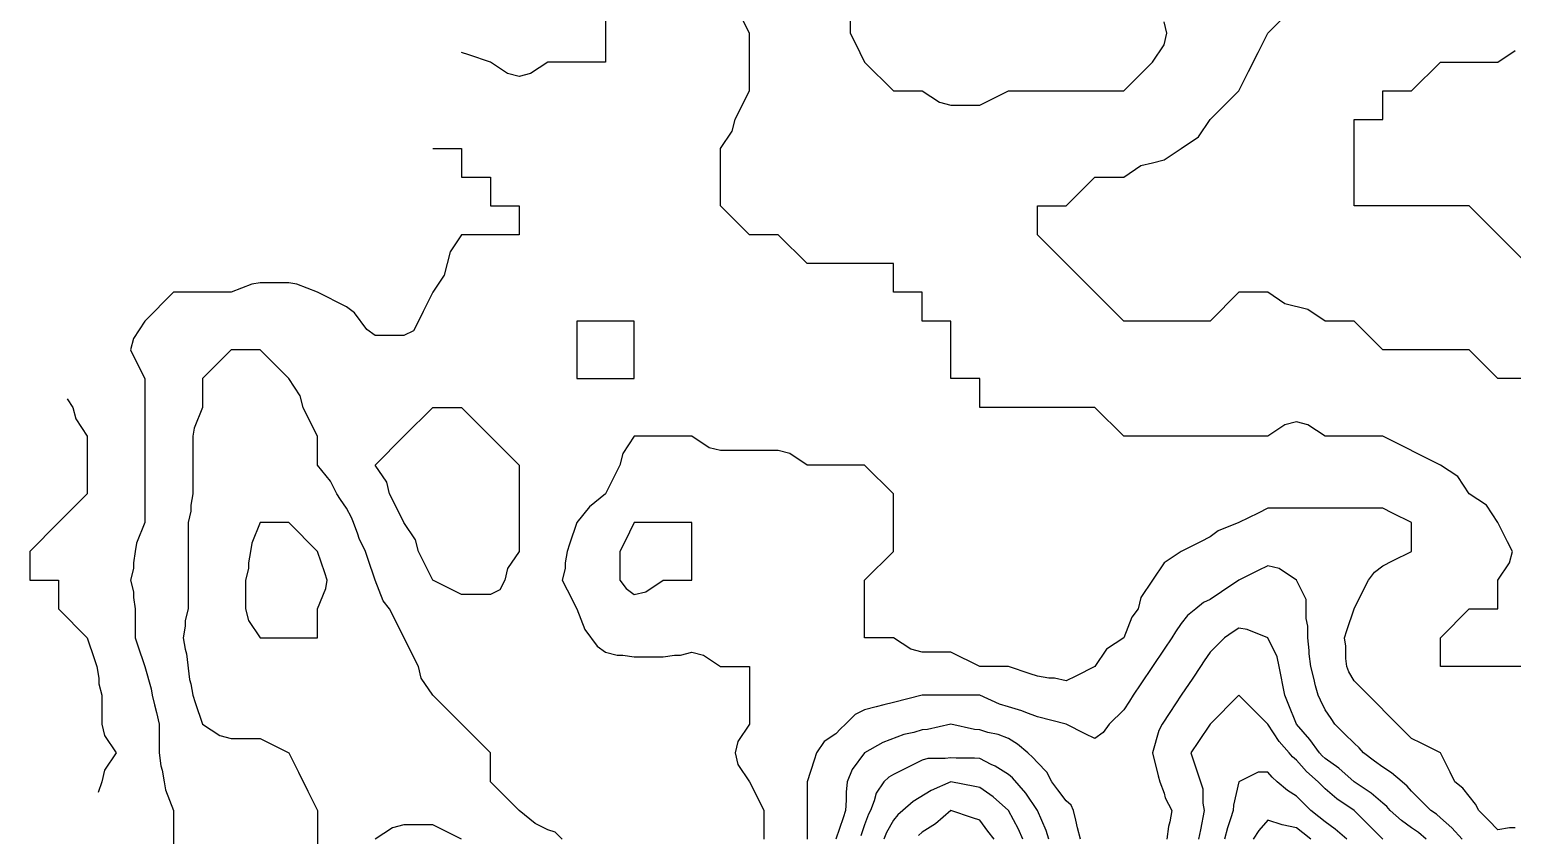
# Model space of a CAD drawing. Header units: inches. Extents: x 794995 to 811195, y 2485918 to 2508058.
# Drawn here: x 800635 to 802180, y 2501942 to 2502782 of the extents above; entities that cross this region are included whole.
import ezdxf

# ---------------------------------------------------------------- set-up
doc = ezdxf.new("R2010")
doc.units = ezdxf.units.IN
doc.header["$MEASUREMENT"] = 0
doc.layers.add('contour', color=7, linetype='Continuous')

msp = doc.modelspace()

# ---------------------------------------------------------------- linework, layer by layer
at = {"layer": 'contour'}
for points in [[(801490.2, 2502838.4), (801490.2, 2502778.4), (801495.2, 2502768.4), (801505.2, 2502748.4), (801535.2, 2502718.4), (801565.2, 2502718.4), (801583.2, 2502706.4), (801595.2, 2502703.4), (801625.2, 2502703.4), (801655.2, 2502718.4), (801775.2, 2502718.4), (801805.2, 2502748.4), (801817.2, 2502766.4), (801820.2, 2502778.4), (801817.2, 2502790.4)], [(801235.2, 2502808.4), (801235.2, 2502748.4), (801205.2, 2502748.4), (801175.2, 2502748.4), (801157.2, 2502736.4), (801145.2, 2502733.4), (801133.2, 2502736.4), (801115.2, 2502748.4), (801092.7, 2502755.9), (801085.2, 2502758.4)], [(802195.2, 2502418.4), (802165.2, 2502418.4), (802135.2, 2502448.4), (802045.2, 2502448.4), (802015.2, 2502478.4), (801985.2, 2502478.4), (801967.2, 2502490.4), (801943.2, 2502496.4), (801925.2, 2502508.4), (801895.2, 2502508.4), (801865.2, 2502478.4), (801775.2, 2502478.4), (801685.2, 2502568.4), (801685.2, 2502598.4), (801715.2, 2502598.4), (801745.2, 2502628.4), (801775.2, 2502628.4), (801793.2, 2502640.4), (801805.2, 2502643.4), (801817.2, 2502646.4), (801835.2, 2502658.4), (801853.2, 2502670.4), (801865.2, 2502688.4), (801895.2, 2502718.4), (801905.2, 2502738.4), (801915.2, 2502758.4), (801925.2, 2502778.4), (801955.2, 2502808.4)], [(802195.2, 2502118.4), (802105.2, 2502118.4), (802105.2, 2502148.4), (802135.2, 2502178.4), (802165.2, 2502178.4), (802165.2, 2502208.4), (802177.2, 2502226.4), (802180.2, 2502238.4), (802175.2, 2502248.4), (802165.2, 2502268.4), (802153.2, 2502286.4), (802135.2, 2502298.4), (802123.2, 2502316.4), (802105.2, 2502328.4), (802085.2, 2502338.4), (802065.2, 2502348.4), (802045.2, 2502358.4), (801985.2, 2502358.4), (801967.2, 2502370.4), (801955.2, 2502373.4), (801943.2, 2502370.4), (801925.2, 2502358.4), (801775.2, 2502358.4), (801745.2, 2502388.4), (801625.2, 2502388.4), (801625.2, 2502418.4), (801595.2, 2502418.4), (801595.2, 2502478.4), (801565.2, 2502478.4), (801565.2, 2502508.4), (801535.2, 2502508.4), (801535.2, 2502538.4), (801445.2, 2502538.4), (801415.2, 2502568.4), (801385.2, 2502568.4), (801355.2, 2502598.4), (801355.2, 2502658.4), (801367.2, 2502676.4), (801370.2, 2502688.4), (801375.2, 2502698.4), (801385.2, 2502718.4), (801385.2, 2502778.4), (801375.2, 2502798.4)], [(802195.2, 2502538.4), (802135.2, 2502598.4), (802015.2, 2502598.4), (802015.2, 2502688.4), (802045.2, 2502688.4), (802045.2, 2502718.4), (802075.2, 2502718.4), (802105.2, 2502748.4), (802165.2, 2502748.4), (802183.2, 2502760.4)], [(801055.2, 2502658.4), (801085.2, 2502658.4), (801085.2, 2502628.4), (801115.2, 2502628.4), (801115.2, 2502598.4), (801145.2, 2502598.4), (801145.2, 2502568.4), (801085.2, 2502568.4), (801073.2, 2502550.4), (801070.2, 2502538.4), (801067.2, 2502526.4), (801055.2, 2502508.4), (801045.2, 2502488.4), (801040.2, 2502478.4), (801035.2, 2502468.4), (801025.2, 2502463.4), (800995.2, 2502463.4), (800986.6, 2502469.8), (800973.7, 2502486.9), (800965.2, 2502493.4), (800935.2, 2502508.4), (800913.7, 2502516.9), (800905.2, 2502518.4), (800875.2, 2502518.4), (800866.6, 2502516.9), (800845.2, 2502508.4), (800785.2, 2502508.4), (800755.2, 2502478.4), (800743.2, 2502460.4), (800740.2, 2502448.4), (800745.2, 2502438.4), (800755.2, 2502418.4), (800755.2, 2502268.4), (800746.6, 2502246.9), (800745.2, 2502238.4), (800743.2, 2502226.4), (800743.2, 2502220.4), (800740.2, 2502208.4), (800743.2, 2502196.4), (800743.2, 2502190.4), (800745.2, 2502178.4), (800745.2, 2502148.4), (800747.7, 2502140.9), (800755.2, 2502118.4), (800761.8, 2502095), (800762.7, 2502088.4), (800765.2, 2502078.4), (800767.2, 2502070.4), (800770.2, 2502058.4), (800770.2, 2502028.4), (800771.8, 2502015), (800773.2, 2502010.4), (800775.2, 2501998.4), (800776.6, 2501989.8), (800785.2, 2501968.4), (800785.2, 2501908.4)], [(801190.2, 2501938.4), (801182.7, 2501945.9), (801175.2, 2501948.4), (801161.8, 2501955), (801145.2, 2501968.4), (801115.2, 2501998.4), (801115.2, 2502028.4), (801055.2, 2502088.4), (801043.2, 2502106.4), (801040.2, 2502118.4), (801035.2, 2502128.4), (801015.2, 2502168.4), (801010.2, 2502178.4), (801003.7, 2502186.9), (800995.2, 2502208.4), (800987.7, 2502230.9), (800985.2, 2502238.4), (800978.5, 2502251.7), (800977.2, 2502256.4), (800972.7, 2502268.4), (800970.6, 2502273.8), (800965.2, 2502283.4), (800959.2, 2502292.4), (800955.2, 2502298.4), (800948.5, 2502311.7), (800935.2, 2502328.4), (800935.2, 2502358.4), (800925.2, 2502378.4), (800920.2, 2502388.4), (800917.2, 2502400.4), (800905.2, 2502418.4), (800875.2, 2502448.4), (800845.2, 2502448.4), (800815.2, 2502418.4), (800815.2, 2502388.4), (800806.6, 2502366.9), (800805.2, 2502358.4), (800805.2, 2502298.4), (800803.2, 2502286.4), (800803.2, 2502280.4), (800800.2, 2502268.4), (800800.2, 2502178.4), (800797.2, 2502166.4), (800797.2, 2502160.4), (800795.2, 2502148.4), (800797.2, 2502136.4), (800798.5, 2502131.7), (800801.8, 2502105), (800803.2, 2502100.4), (800805.2, 2502088.4), (800807.7, 2502080.9), (800815.2, 2502058.4), (800833.2, 2502046.4), (800845.2, 2502043.4), (800875.2, 2502043.4), (800905.2, 2502028.4), (800915.2, 2502008.4), (800925.2, 2501988.4), (800935.2, 2501968.4), (800935.2, 2501878.4)], [(800674.2, 2502397.4), (800680.2, 2502388.4), (800683.2, 2502376.4), (800695.2, 2502358.4), (800695.2, 2502298.4), (800665.2, 2502268.4), (800635.2, 2502238.4), (800635.2, 2502208.4), (800665.2, 2502208.4), (800665.2, 2502178.4), (800695.2, 2502148.4), (800702.7, 2502125.9), (800705.2, 2502118.4), (800707.2, 2502106.4), (800707.2, 2502100.4), (800710.2, 2502088.4), (800710.2, 2502058.4), (800713.2, 2502046.4), (800725.2, 2502028.4), (800713.2, 2502010.4), (800710.2, 2501998.4), (800706.4, 2501987.1)], [(802183.2, 2501950.4), (802177.2, 2501950.4), (802165.2, 2501948.4), (802155.2, 2501958.4), (802145.2, 2501968.4), (802141.8, 2501975), (802128.5, 2501991.7), (802120.2, 2501998.4), (802115.2, 2502008.4), (802105.2, 2502028.4), (802085.2, 2502038.4), (802075.2, 2502043.4), (802015.2, 2502103.4), (802009.7, 2502112.9), (802007.7, 2502118.4), (802006.6, 2502126.9), (802006.6, 2502139.8), (802005.2, 2502148.4), (802007.7, 2502155.9), (802015.2, 2502178.4), (802025.2, 2502198.4), (802030.2, 2502208.4), (802036.6, 2502216.9), (802045.2, 2502223.4), (802055.2, 2502228.4), (802075.2, 2502238.4), (802075.2, 2502268.4), (802055.2, 2502278.4), (802045.2, 2502283.4), (801925.2, 2502283.4), (801915.2, 2502278.4), (801895.2, 2502268.4), (801873.7, 2502259.8), (801865.2, 2502253.4), (801855.2, 2502248.4), (801835.2, 2502238.4), (801817.2, 2502226.4), (801805.2, 2502208.4), (801793.2, 2502190.4), (801790.2, 2502178.4), (801783.7, 2502169.8), (801775.2, 2502148.4), (801757.2, 2502136.4), (801745.2, 2502118.4), (801725.2, 2502108.4), (801715.2, 2502103.4), (801703.2, 2502106.4), (801697.2, 2502106.4), (801685.2, 2502108.4), (801677.7, 2502110.9), (801655.2, 2502118.4), (801625.2, 2502118.4), (801595.2, 2502133.4), (801565.2, 2502133.4), (801553.2, 2502136.4), (801535.2, 2502148.4), (801505.2, 2502148.4), (801505.2, 2502208.4), (801535.2, 2502238.4), (801535.2, 2502298.4), (801505.2, 2502328.4), (801445.2, 2502328.4), (801427.2, 2502340.4), (801415.2, 2502343.4), (801355.2, 2502343.4), (801343.2, 2502346.4), (801325.2, 2502358.4), (801265.2, 2502358.4), (801253.2, 2502340.4), (801250.2, 2502328.4), (801245.2, 2502318.4), (801235.2, 2502298.4), (801218.5, 2502285), (801205.2, 2502268.4), (801197.7, 2502245.9), (801195.2, 2502238.4), (801193.2, 2502226.4), (801193.2, 2502220.4), (801190.2, 2502208.4), (801195.2, 2502198.4), (801205.2, 2502178.4), (801213.7, 2502156.9), (801226.6, 2502139.8), (801235.2, 2502133.4), (801247.2, 2502130.4), (801253.2, 2502130.4), (801265.2, 2502128.4), (801295.2, 2502128.4), (801307.2, 2502130.4), (801313.2, 2502130.4), (801325.2, 2502133.4), (801337.2, 2502130.4), (801355.2, 2502118.4), (801385.2, 2502118.4), (801385.2, 2502058.4), (801373.2, 2502040.4), (801370.2, 2502028.4), (801373.2, 2502016.4), (801385.2, 2501998.4), (801395.2, 2501978.4), (801400.2, 2501968.4), (801400.2, 2501938.4)], [(802127.7, 2501938.4), (802117.2, 2501950.4), (802105.2, 2501960.9), (802101.2, 2501964.4), (802095.2, 2501968.4), (802085.2, 2501978.4), (802075.2, 2501988.4), (802070.5, 2501993.7), (802065.2, 2501998.4), (802054.4, 2502007.6), (802045.2, 2502013.4), (802036.6, 2502019.8), (802025.2, 2502028.4), (802020.6, 2502033.8), (802015.2, 2502038.4), (802005.2, 2502048.4), (801995.2, 2502058.4), (801991.2, 2502064.4), (801985.2, 2502073.4), (801980.2, 2502083.4), (801977.7, 2502088.4), (801975.2, 2502098.4), (801973.2, 2502106.4), (801970.2, 2502118.4), (801968.5, 2502131.7), (801968.5, 2502135), (801967.2, 2502148.4), (801967.2, 2502160.4), (801965.2, 2502168.4), (801965.2, 2502188.4), (801955.2, 2502208.4), (801937.2, 2502220.4), (801925.2, 2502223.4), (801915.2, 2502218.4), (801895.2, 2502208.4), (801877.2, 2502196.4), (801865.2, 2502188.4), (801858.5, 2502185), (801850.2, 2502178.4), (801841.8, 2502171.7), (801835.2, 2502163.4), (801829.2, 2502154.4), (801825.2, 2502148.4), (801817.2, 2502136.4), (801805.2, 2502118.4), (801793.2, 2502100.4), (801785.2, 2502088.4), (801781.2, 2502082.4), (801775.2, 2502073.4), (801760.2, 2502058.4), (801753.7, 2502049.8), (801745.2, 2502043.4), (801735.2, 2502048.4), (801715.2, 2502058.4), (801685.2, 2502065.9), (801673.2, 2502070.4), (801669, 2502072.2), (801655.2, 2502076.4), (801645.9, 2502079.1), (801625.2, 2502088.4), (801565.2, 2502088.4), (801535.2, 2502080.9), (801525.2, 2502078.4), (801517.2, 2502076.4), (801505.2, 2502073.4), (801495.2, 2502068.4), (801485.2, 2502058.4), (801480.2, 2502053.4), (801475.2, 2502048.4), (801463.2, 2502040.4), (801455.2, 2502028.4), (801452.7, 2502020.9), (801445.2, 2501998.4), (801445.2, 2501938.4)], [(802090.2, 2501938.4), (802082.2, 2501945.4), (802075.2, 2501950.4), (802064.6, 2501957.8), (802052.7, 2501968.4), (802049.2, 2501972.4), (802045.2, 2501975.9), (802033.2, 2501986.4), (802015.2, 2501998.4), (801999.3, 2502012.5), (801985.2, 2502022.4), (801982, 2502025.2), (801979.2, 2502028.4), (801969.3, 2502042.5), (801955.2, 2502058.4), (801946.6, 2502079.8), (801943.2, 2502088.4), (801937.2, 2502118.4), (801935.2, 2502128.4), (801925.2, 2502148.4), (801903.7, 2502156.9), (801895.2, 2502158.4), (801889.2, 2502154.4), (801880.2, 2502148.4), (801865.2, 2502133.4), (801859.2, 2502124.4), (801855.2, 2502118.4), (801847.2, 2502106.4), (801835.2, 2502088.4), (801823.2, 2502070.4), (801815.2, 2502058.4), (801811.8, 2502051.7), (801805.2, 2502028.4), (801811.2, 2502004.4), (801812.7, 2501998.4), (801817.2, 2501986.4), (801818.5, 2501981.7), (801825.2, 2501968.4), (801823.2, 2501956.4), (801821.8, 2501951.7), (801820.2, 2501938.4)], [(802045.2, 2501938.4), (802015.2, 2501968.4), (801997.2, 2501980.4), (801985.2, 2501990.9), (801977.7, 2501998.4), (801965.7, 2502008.9), (801955.2, 2502020.9), (801951.2, 2502024.4), (801947.7, 2502028.4), (801937.2, 2502040.4), (801925.2, 2502058.4), (801895.2, 2502088.4), (801865.2, 2502058.4), (801853.2, 2502040.4), (801845.2, 2502028.4), (801855.2, 2501998.4), (801857.7, 2501990.9), (801857.7, 2501975.9), (801859.2, 2501968.4), (801855.2, 2501948.4), (801853.2, 2501938.4)], [(801730.2, 2501938.4), (801727.2, 2501950.4), (801725.2, 2501958.4), (801722.7, 2501968.4), (801720.6, 2501973.8), (801715.2, 2501978.4), (801706.6, 2501989.8), (801700.2, 2501998.4), (801695.2, 2502008.4), (801685.2, 2502018.4), (801680.5, 2502023.7), (801675.2, 2502028.4), (801664.4, 2502037.6), (801655.2, 2502043.4), (801644.2, 2502047.5), (801633.7, 2502049.8), (801625.2, 2502052.4), (801619.7, 2502052.9), (801595.2, 2502058.4), (801570.6, 2502052.9), (801565.2, 2502052.4), (801556.6, 2502049.8), (801546.1, 2502047.5), (801524.2, 2502039.3), (801505.2, 2502028.4), (801492.3, 2502011.2), (801487.2, 2501998.4), (801486.1, 2501987.5), (801486.1, 2501979.3), (801485.2, 2501968.4), (801482.7, 2501960.9), (801475.2, 2501938.4)], [(801697.2, 2501938.4), (801694.4, 2501947.6), (801685.2, 2501968.4), (801673.2, 2501986.4), (801659.2, 2502002.4), (801655.2, 2502005.9), (801641.3, 2502014.5), (801637.2, 2502016.4), (801625.2, 2502022.4), (801619.7, 2502022.9), (801600.6, 2502022.9), (801595.2, 2502023.4), (801589.2, 2502022.4), (801571.2, 2502022.4), (801565.2, 2502020.9), (801535.2, 2502005.9), (801530.5, 2502003), (801525.2, 2501998.4), (801517.2, 2501986.4), (801515.2, 2501978.4), (801511.2, 2501968.4), (801509.2, 2501964.4), (801505.2, 2501953.4), (801501.4, 2501942.1)], [(802007.7, 2501938.4), (801995.7, 2501948.9), (801985.2, 2501956.4), (801978.5, 2501961.7), (801970.2, 2501968.4), (801955.2, 2501983.4), (801945.9, 2501989.1), (801935.2, 2501998.4), (801929.8, 2502003), (801925.2, 2502008.4), (801915.2, 2502008.4), (801895.2, 2501998.4), (801889.7, 2501973.8), (801889.2, 2501968.4), (801886.6, 2501959.8), (801883.2, 2501950.4), (801880.2, 2501938.4)], [(801670.2, 2501938.4), (801665.7, 2501948.9), (801655.2, 2501968.4), (801639.3, 2501982.5), (801625.2, 2501992.4), (801620.2, 2501993.4), (801595.2, 2501998.4), (801574.4, 2501989.1), (801555.9, 2501977.6), (801545.2, 2501968.4), (801539.8, 2501963.7), (801535.2, 2501958.4), (801528.1, 2501945.4), (801525.2, 2501938.4)], [(801640.2, 2501938.4), (801633.7, 2501946.9), (801625.2, 2501958.4), (801617.7, 2501960.9), (801595.2, 2501968.4), (801579, 2501954.5), (801565.2, 2501945.9), (801561.2, 2501942.4)], [(801970.2, 2501938.4), (801961.8, 2501945), (801955.2, 2501950.4), (801940.2, 2501953.4), (801925.2, 2501958.4), (801915.9, 2501947.6), (801910.2, 2501938.4)], [(801085.2, 2501938.4), (801055.2, 2501953.4), (801025.2, 2501953.4), (801013.2, 2501950.4), (800995.2, 2501938.4)]]:
    msp.add_lwpolyline(points, dxfattribs=at)
for points in [[(801235.2, 2502418.4), (801265.2, 2502418.4), (801265.2, 2502478.4), (801205.2, 2502478.4), (801205.2, 2502448.4), (801205.2, 2502418.4)], [(801115.2, 2502193.4), (801085.2, 2502193.4), (801055.2, 2502208.4), (801045.2, 2502228.4), (801040.2, 2502238.4), (801037.2, 2502250.4), (801025.2, 2502268.4), (801015.2, 2502288.4), (801010.2, 2502298.4), (801007.2, 2502310.4), (800995.2, 2502328.4), (801025.2, 2502358.4), (801055.2, 2502388.4), (801085.2, 2502388.4), (801145.2, 2502328.4), (801145.2, 2502238.4), (801133.2, 2502220.4), (801130.2, 2502208.4), (801125.2, 2502198.4)], [(800905.2, 2502148.4), (800935.2, 2502148.4), (800935.2, 2502178.4), (800943.7, 2502199.8), (800945.2, 2502208.4), (800942.7, 2502215.9), (800935.2, 2502238.4), (800905.2, 2502268.4), (800875.2, 2502268.4), (800866.6, 2502246.9), (800865.2, 2502238.4), (800863.2, 2502226.4), (800863.2, 2502220.4), (800860.2, 2502208.4), (800860.2, 2502178.4), (800863.2, 2502166.4), (800875.2, 2502148.4)], [(801265.2, 2502193.4), (801277.2, 2502196.4), (801295.2, 2502208.4), (801325.2, 2502208.4), (801325.2, 2502268.4), (801265.2, 2502268.4), (801255.2, 2502248.4), (801250.2, 2502238.4), (801250.2, 2502208.4), (801256.6, 2502199.8)]]:
    msp.add_lwpolyline(points, close=True, dxfattribs=at)

doc.saveas('drawing.dxf')
